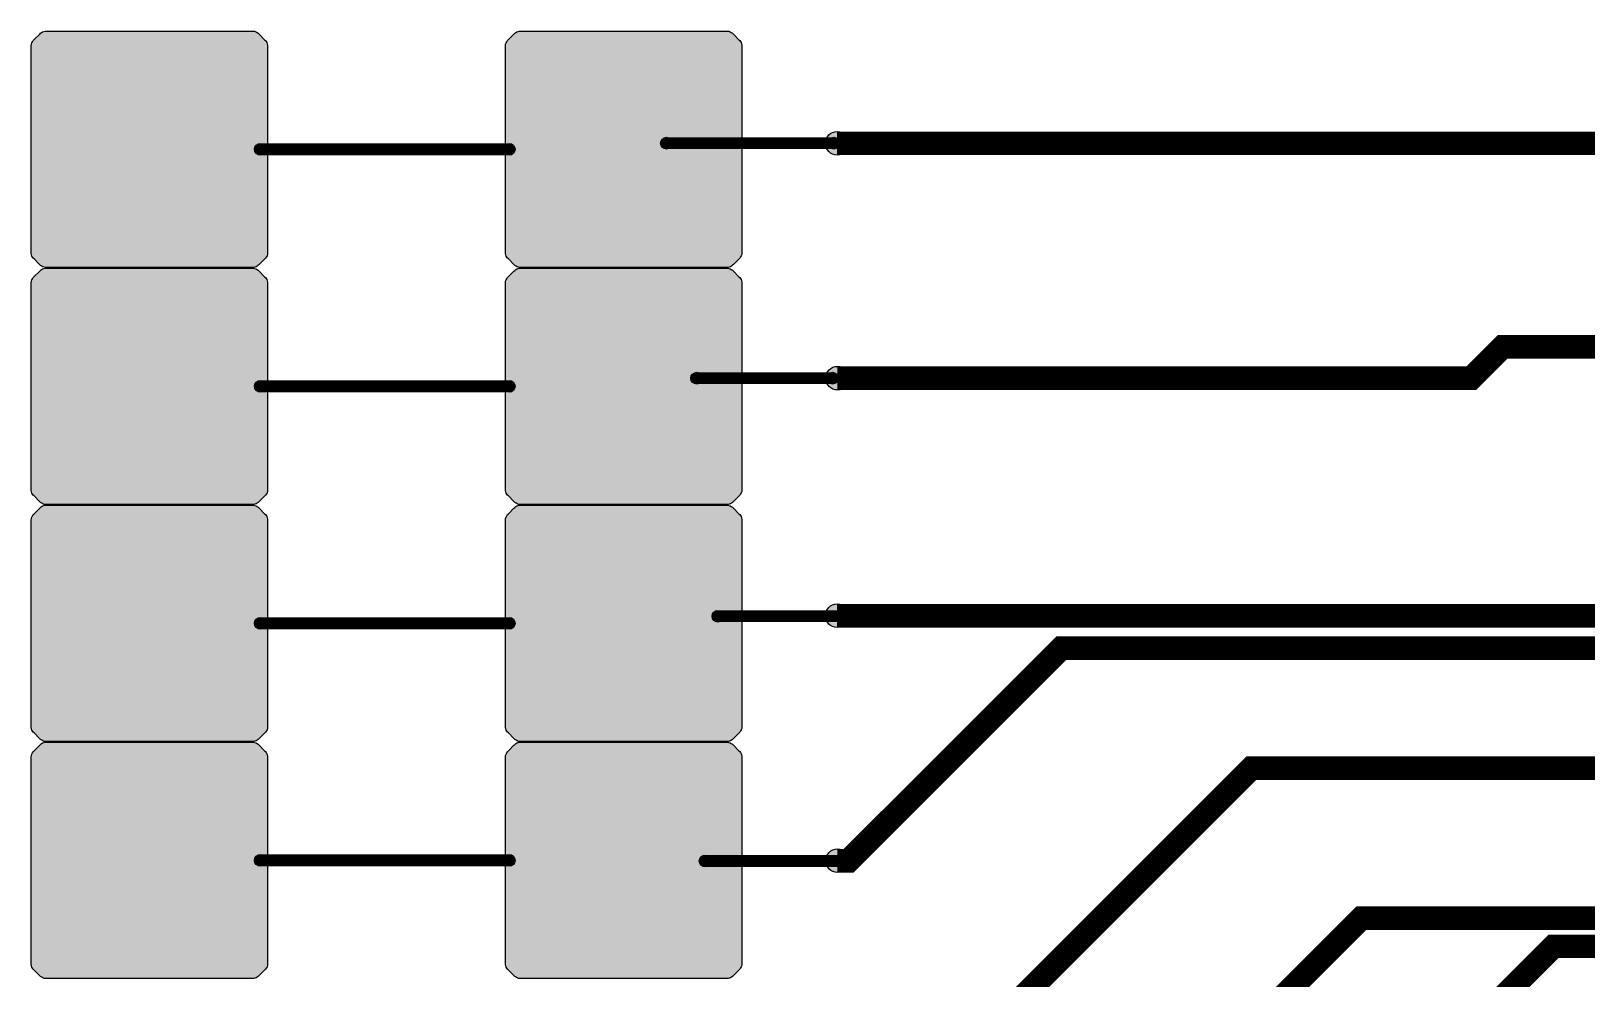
# Model space of a CAD drawing. Extents: x -57500 to 57500, y -57500 to 57500.
# Drawn here: x 3008 to 16195, y -13065 to -5027 of the extents above; entities that cross this region are included whole.
import ezdxf

# ---------------------------------------------------------------- set-up
doc = ezdxf.new("R2010")
doc.units = 0
doc.header["$MEASUREMENT"] = 0
doc.layers.get('0').update_dxf_attribs({"color": 160, "true_color": 0x003fff})
doc.layers.add('Metal1', color=160, linetype='Continuous', true_color=0x003fff)

msp = doc.modelspace()

# ---------------------------------------------------------------- hatches: boundary and pattern name
for points in [[(4986.311, -5100.284), (4993.723, -5107.716), (5000.275, -5115.935), (5005.558, -5125.052), (5009.425, -5134.902), (5011.794, -5145.371), (5012.521, -5156.066), (5012.521, -6897.117), (5012.438, -6908.925), (5010.643, -6920.613), (5006.938, -6931.904), (5001.381, -6942.397), (4994.199, -6951.785), (4985.87, -6960.155), (4939.736, -7006.289), (4932.304, -7013.701), (4924.085, -7020.253), (4914.967, -7025.536), (4905.117, -7029.403), (4894.649, -7031.772), (4883.953, -7032.499), (3142.902, -7032.499), (3131.095, -7032.416), (3119.407, -7030.621), (3108.116, -7026.916), (3097.623, -7021.359), (3088.234, -7014.177), (3079.865, -7005.848), (3033.731, -6959.714), (3026.318, -6952.282), (3019.767, -6944.063), (3014.484, -6934.945), (3010.616, -6925.095), (3008.248, -6914.627), (3007.521, -6903.931), (3007.521, -5162.881), (3007.603, -5151.073), (3009.398, -5139.385), (3013.104, -5128.094), (3018.661, -5117.601), (3025.843, -5108.213), (3034.172, -5099.843), (3080.306, -5053.709), (3087.738, -5046.296), (3095.957, -5039.745), (3105.074, -5034.462), (3114.924, -5030.594), (3125.393, -5028.226), (3136.088, -5027.499), (4877.139, -5027.499), (4888.947, -5027.581), (4900.635, -5029.376), (4911.926, -5033.082), (4922.419, -5038.639), (4931.807, -5045.821), (4940.177, -5054.15)], [(9006.311, -5100.284), (9013.723, -5107.716), (9020.275, -5115.935), (9025.558, -5125.052), (9029.425, -5134.902), (9031.794, -5145.371), (9032.521, -5156.066), (9032.521, -6897.117), (9032.438, -6908.925), (9030.643, -6920.613), (9026.938, -6931.904), (9021.381, -6942.397), (9014.199, -6951.785), (9005.87, -6960.155), (8959.736, -7006.289), (8952.304, -7013.701), (8944.085, -7020.253), (8934.967, -7025.536), (8925.117, -7029.403), (8914.649, -7031.772), (8903.953, -7032.499), (7162.902, -7032.499), (7151.095, -7032.416), (7139.407, -7030.621), (7128.116, -7026.916), (7117.623, -7021.359), (7108.234, -7014.177), (7099.865, -7005.848), (7053.731, -6959.714), (7046.318, -6952.282), (7039.767, -6944.063), (7034.484, -6934.945), (7030.616, -6925.095), (7028.248, -6914.627), (7027.521, -6903.931), (7027.521, -5162.881), (7027.603, -5151.073), (7029.398, -5139.385), (7033.104, -5128.094), (7038.661, -5117.601), (7045.843, -5108.213), (7054.172, -5099.843), (7100.306, -5053.709), (7107.738, -5046.296), (7115.957, -5039.745), (7125.074, -5034.462), (7134.924, -5030.594), (7145.393, -5028.226), (7156.088, -5027.499), (8897.139, -5027.499), (8908.947, -5027.581), (8920.635, -5029.376), (8931.926, -5033.082), (8942.419, -5038.639), (8951.807, -5045.821), (8960.177, -5054.15)], [(4986.311, -7110.284), (4993.723, -7117.716), (5000.275, -7125.935), (5005.558, -7135.052), (5009.425, -7144.902), (5011.794, -7155.371), (5012.521, -7166.066), (5012.521, -8907.117), (5012.438, -8918.925), (5010.643, -8930.613), (5006.938, -8941.904), (5001.381, -8952.397), (4994.199, -8961.785), (4985.87, -8970.155), (4939.736, -9016.289), (4932.304, -9023.701), (4924.085, -9030.253), (4914.967, -9035.536), (4905.117, -9039.403), (4894.649, -9041.772), (4883.953, -9042.499), (3142.902, -9042.499), (3131.095, -9042.416), (3119.407, -9040.621), (3108.116, -9036.916), (3097.623, -9031.359), (3088.234, -9024.177), (3079.865, -9015.848), (3033.731, -8969.714), (3026.318, -8962.282), (3019.767, -8954.063), (3014.484, -8944.945), (3010.616, -8935.095), (3008.248, -8924.627), (3007.521, -8913.931), (3007.521, -7172.881), (3007.603, -7161.073), (3009.398, -7149.385), (3013.104, -7138.094), (3018.661, -7127.601), (3025.843, -7118.213), (3034.172, -7109.843), (3080.306, -7063.709), (3087.738, -7056.296), (3095.957, -7049.745), (3105.074, -7044.462), (3114.924, -7040.594), (3125.393, -7038.226), (3136.088, -7037.499), (4877.139, -7037.499), (4888.947, -7037.581), (4900.635, -7039.376), (4911.926, -7043.082), (4922.419, -7048.639), (4931.807, -7055.821), (4940.177, -7064.15)], [(9006.311, -7110.284), (9013.723, -7117.716), (9020.275, -7125.935), (9025.558, -7135.052), (9029.425, -7144.902), (9031.794, -7155.371), (9032.521, -7166.066), (9032.521, -8907.117), (9032.438, -8918.925), (9030.643, -8930.613), (9026.938, -8941.904), (9021.381, -8952.397), (9014.199, -8961.785), (9005.87, -8970.155), (8959.736, -9016.289), (8952.304, -9023.701), (8944.085, -9030.253), (8934.967, -9035.536), (8925.117, -9039.403), (8914.649, -9041.772), (8903.953, -9042.499), (7162.902, -9042.499), (7151.095, -9042.416), (7139.407, -9040.621), (7128.116, -9036.916), (7117.623, -9031.359), (7108.234, -9024.177), (7099.865, -9015.848), (7053.731, -8969.714), (7046.318, -8962.282), (7039.767, -8954.063), (7034.484, -8944.945), (7030.616, -8935.095), (7028.248, -8924.627), (7027.521, -8913.931), (7027.521, -7172.881), (7027.603, -7161.073), (7029.398, -7149.385), (7033.104, -7138.094), (7038.661, -7127.601), (7045.843, -7118.213), (7054.172, -7109.843), (7100.306, -7063.709), (7107.738, -7056.296), (7115.957, -7049.745), (7125.074, -7044.462), (7134.924, -7040.594), (7145.393, -7038.226), (7156.088, -7037.499), (8897.139, -7037.499), (8908.947, -7037.581), (8920.635, -7039.376), (8931.926, -7043.082), (8942.419, -7048.639), (8951.807, -7055.821), (8960.177, -7064.15)], [(4986.311, -9120.284), (4993.723, -9127.716), (5000.275, -9135.935), (5005.558, -9145.052), (5009.425, -9154.902), (5011.794, -9165.371), (5012.521, -9176.066), (5012.521, -10917.117), (5012.438, -10928.925), (5010.643, -10940.613), (5006.938, -10951.904), (5001.381, -10962.397), (4994.199, -10971.785), (4985.87, -10980.155), (4939.736, -11026.289), (4932.304, -11033.701), (4924.085, -11040.253), (4914.967, -11045.536), (4905.117, -11049.403), (4894.649, -11051.772), (4883.953, -11052.499), (3142.902, -11052.499), (3131.095, -11052.416), (3119.407, -11050.621), (3108.116, -11046.916), (3097.623, -11041.359), (3088.234, -11034.177), (3079.865, -11025.848), (3033.731, -10979.714), (3026.318, -10972.282), (3019.767, -10964.063), (3014.484, -10954.945), (3010.616, -10945.095), (3008.248, -10934.627), (3007.521, -10923.931), (3007.521, -9182.881), (3007.603, -9171.073), (3009.398, -9159.385), (3013.104, -9148.094), (3018.661, -9137.601), (3025.843, -9128.213), (3034.172, -9119.843), (3080.306, -9073.709), (3087.738, -9066.296), (3095.957, -9059.745), (3105.074, -9054.462), (3114.924, -9050.594), (3125.393, -9048.226), (3136.088, -9047.499), (4877.139, -9047.499), (4888.947, -9047.581), (4900.635, -9049.376), (4911.926, -9053.082), (4922.419, -9058.639), (4931.807, -9065.821), (4940.177, -9074.15)], [(9006.311, -9120.284), (9013.723, -9127.716), (9020.275, -9135.935), (9025.558, -9145.052), (9029.425, -9154.902), (9031.794, -9165.371), (9032.521, -9176.066), (9032.521, -10917.117), (9032.438, -10928.925), (9030.643, -10940.613), (9026.938, -10951.904), (9021.381, -10962.397), (9014.199, -10971.785), (9005.87, -10980.155), (8959.736, -11026.289), (8952.304, -11033.701), (8944.085, -11040.253), (8934.967, -11045.536), (8925.117, -11049.403), (8914.649, -11051.772), (8903.953, -11052.499), (7162.902, -11052.499), (7151.095, -11052.416), (7139.407, -11050.621), (7128.116, -11046.916), (7117.623, -11041.359), (7108.234, -11034.177), (7099.865, -11025.848), (7053.731, -10979.714), (7046.318, -10972.282), (7039.767, -10964.063), (7034.484, -10954.945), (7030.616, -10945.095), (7028.248, -10934.627), (7027.521, -10923.931), (7027.521, -9182.881), (7027.603, -9171.073), (7029.398, -9159.385), (7033.104, -9148.094), (7038.661, -9137.601), (7045.843, -9128.213), (7054.172, -9119.843), (7100.306, -9073.709), (7107.738, -9066.296), (7115.957, -9059.745), (7125.074, -9054.462), (7134.924, -9050.594), (7145.393, -9048.226), (7156.088, -9047.499), (8897.139, -9047.499), (8908.947, -9047.581), (8920.635, -9049.376), (8931.926, -9053.082), (8942.419, -9058.639), (8951.807, -9065.821), (8960.177, -9074.15)], [(4986.311, -11130.284), (4993.723, -11137.716), (5000.275, -11145.935), (5005.558, -11155.052), (5009.425, -11164.902), (5011.794, -11175.371), (5012.521, -11186.066), (5012.521, -12927.117), (5012.438, -12938.925), (5010.643, -12950.613), (5006.938, -12961.904), (5001.381, -12972.397), (4994.199, -12981.785), (4985.87, -12990.155), (4939.736, -13036.289), (4932.304, -13043.701), (4924.085, -13050.253), (4914.967, -13055.536), (4905.117, -13059.403), (4894.649, -13061.772), (4883.953, -13062.499), (3142.902, -13062.499), (3131.095, -13062.416), (3119.407, -13060.621), (3108.116, -13056.916), (3097.623, -13051.359), (3088.234, -13044.177), (3079.865, -13035.848), (3033.731, -12989.714), (3026.318, -12982.282), (3019.767, -12974.063), (3014.484, -12964.945), (3010.616, -12955.095), (3008.248, -12944.627), (3007.521, -12933.931), (3007.521, -11192.881), (3007.603, -11181.073), (3009.398, -11169.385), (3013.104, -11158.094), (3018.661, -11147.601), (3025.843, -11138.213), (3034.172, -11129.843), (3080.306, -11083.709), (3087.738, -11076.296), (3095.957, -11069.745), (3105.074, -11064.462), (3114.924, -11060.594), (3125.393, -11058.226), (3136.088, -11057.499), (4877.139, -11057.499), (4888.947, -11057.581), (4900.635, -11059.376), (4911.926, -11063.082), (4922.419, -11068.639), (4931.807, -11075.821), (4940.177, -11084.15)], [(9006.311, -11130.284), (9013.723, -11137.716), (9020.275, -11145.935), (9025.558, -11155.052), (9029.425, -11164.902), (9031.794, -11175.371), (9032.521, -11186.066), (9032.521, -12927.117), (9032.438, -12938.925), (9030.643, -12950.613), (9026.938, -12961.904), (9021.381, -12972.397), (9014.199, -12981.785), (9005.87, -12990.155), (8959.736, -13036.289), (8952.304, -13043.701), (8944.085, -13050.253), (8934.967, -13055.536), (8925.117, -13059.403), (8914.649, -13061.772), (8903.953, -13062.499), (7162.902, -13062.499), (7151.095, -13062.416), (7139.407, -13060.621), (7128.116, -13056.916), (7117.623, -13051.359), (7108.234, -13044.177), (7099.865, -13035.848), (7053.731, -12989.714), (7046.318, -12982.282), (7039.767, -12974.063), (7034.484, -12964.945), (7030.616, -12955.095), (7028.248, -12944.627), (7027.521, -12933.931), (7027.521, -11192.881), (7027.603, -11181.073), (7029.398, -11169.385), (7033.104, -11158.094), (7038.661, -11147.601), (7045.843, -11138.213), (7054.172, -11129.843), (7100.306, -11083.709), (7107.738, -11076.296), (7115.957, -11069.745), (7125.074, -11064.462), (7134.924, -11060.594), (7145.393, -11058.226), (7156.088, -11057.499), (8897.139, -11057.499), (8908.947, -11057.581), (8920.635, -11059.376), (8931.926, -11063.082), (8942.419, -11068.639), (8951.807, -11075.821), (8960.177, -11084.15)]]:
    msp.add_hatch(color=5).paths.add_polyline_path(points, flags=0)
h = msp.add_hatch(color=5)
edge = h.paths.add_edge_path(flags=0)
edge.add_arc((8393.35, -5977.95), 50, 0, 360)
h = msp.add_hatch(color=5)
edge = h.paths.add_edge_path(flags=0)
edge.add_arc((9839.7, -5979.1), 100, 0, 360)
h = msp.add_hatch(color=5)
edge = h.paths.add_edge_path(flags=0)
edge.add_arc((9810.55, -5977.95), 50, 0, 360)
h = msp.add_hatch(color=5)
edge = h.paths.add_edge_path(flags=0)
edge.add_arc((4950.95, -6030), 50, 0, 360)
h = msp.add_hatch(color=5)
edge = h.paths.add_edge_path(flags=0)
edge.add_arc((7059.7, -6030), 50, 0, 360)
h = msp.add_hatch(color=5)
edge = h.paths.add_edge_path(flags=0)
edge.add_arc((9842.35, -7970.8), 100, 0, 360)
h = msp.add_hatch(color=5)
edge = h.paths.add_edge_path(flags=0)
edge.add_arc((4950.95, -8040), 50, 0, 360)
h = msp.add_hatch(color=5)
edge = h.paths.add_edge_path(flags=0)
edge.add_arc((7059.7, -8040), 50, 0, 360)
h = msp.add_hatch(color=5)
edge = h.paths.add_edge_path(flags=0)
edge.add_arc((8648.9, -7971.2), 50, 0, 360)
h = msp.add_hatch(color=5)
edge = h.paths.add_edge_path(flags=0)
edge.add_arc((9800.5, -7971.2), 50, 0, 360)
h = msp.add_hatch(color=5)
edge = h.paths.add_edge_path(flags=0)
edge.add_arc((9839.7, -9985.1), 100, 0, 360)
h = msp.add_hatch(color=5)
edge = h.paths.add_edge_path(flags=0)
edge.add_arc((4950.95, -10050), 50, 0, 360)
h = msp.add_hatch(color=5)
edge = h.paths.add_edge_path(flags=0)
edge.add_arc((7059.7, -10050), 50, 0, 360)
h = msp.add_hatch(color=5)
edge = h.paths.add_edge_path(flags=0)
edge.add_arc((8829.1, -9989.5), 50, 0, 360)
h = msp.add_hatch(color=5)
edge = h.paths.add_edge_path(flags=0)
edge.add_arc((9866.75, -9989.5), 50, 0, 360)
h = msp.add_hatch(color=5)
edge = h.paths.add_edge_path(flags=0)
edge.add_arc((9842.35, -12062.95), 100, 0, 360)
h = msp.add_hatch(color=5)
edge = h.paths.add_edge_path(flags=0)
edge.add_arc((4950.95, -12060), 50, 0, 360)
h = msp.add_hatch(color=5)
edge = h.paths.add_edge_path(flags=0)
edge.add_arc((7059.7, -12060), 50, 0, 360)
h = msp.add_hatch(color=5)
edge = h.paths.add_edge_path(flags=0)
edge.add_arc((8721.25, -12065), 50, 0, 360)
h = msp.add_hatch(color=5)
edge = h.paths.add_edge_path(flags=0)
edge.add_arc((9879.45, -12065), 50, 0, 360)

# ---------------------------------------------------------------- linework, layer by layer
at = {"layer": 'Metal1'}
for points in [[(4986.311, -5100.284), (4993.723, -5107.716), (5000.275, -5115.935), (5005.558, -5125.052), (5009.425, -5134.902), (5011.794, -5145.371), (5012.521, -5156.066), (5012.521, -6897.117), (5012.438, -6908.925), (5010.643, -6920.613), (5006.938, -6931.904), (5001.381, -6942.397), (4994.199, -6951.785), (4985.87, -6960.155), (4939.736, -7006.289), (4932.304, -7013.701), (4924.085, -7020.253), (4914.967, -7025.536), (4905.117, -7029.403), (4894.649, -7031.772), (4883.953, -7032.499), (3142.902, -7032.499), (3131.095, -7032.416), (3119.407, -7030.621), (3108.116, -7026.916), (3097.623, -7021.359), (3088.234, -7014.177), (3079.865, -7005.848), (3033.731, -6959.714), (3026.318, -6952.282), (3019.767, -6944.063), (3014.484, -6934.945), (3010.616, -6925.095), (3008.248, -6914.627), (3007.521, -6903.931), (3007.521, -5162.881), (3007.603, -5151.073), (3009.398, -5139.385), (3013.104, -5128.094), (3018.661, -5117.601), (3025.843, -5108.213), (3034.172, -5099.843), (3080.306, -5053.709), (3087.738, -5046.296), (3095.957, -5039.745), (3105.074, -5034.462), (3114.924, -5030.594), (3125.393, -5028.226), (3136.088, -5027.499), (4877.139, -5027.499), (4888.947, -5027.581), (4900.635, -5029.376), (4911.926, -5033.082), (4922.419, -5038.639), (4931.807, -5045.821), (4940.177, -5054.15)], [(9006.311, -5100.284), (9013.723, -5107.716), (9020.275, -5115.935), (9025.558, -5125.052), (9029.425, -5134.902), (9031.794, -5145.371), (9032.521, -5156.066), (9032.521, -6897.117), (9032.438, -6908.925), (9030.643, -6920.613), (9026.938, -6931.904), (9021.381, -6942.397), (9014.199, -6951.785), (9005.87, -6960.155), (8959.736, -7006.289), (8952.304, -7013.701), (8944.085, -7020.253), (8934.967, -7025.536), (8925.117, -7029.403), (8914.649, -7031.772), (8903.953, -7032.499), (7162.902, -7032.499), (7151.095, -7032.416), (7139.407, -7030.621), (7128.116, -7026.916), (7117.623, -7021.359), (7108.234, -7014.177), (7099.865, -7005.848), (7053.731, -6959.714), (7046.318, -6952.282), (7039.767, -6944.063), (7034.484, -6934.945), (7030.616, -6925.095), (7028.248, -6914.627), (7027.521, -6903.931), (7027.521, -5162.881), (7027.603, -5151.073), (7029.398, -5139.385), (7033.104, -5128.094), (7038.661, -5117.601), (7045.843, -5108.213), (7054.172, -5099.843), (7100.306, -5053.709), (7107.738, -5046.296), (7115.957, -5039.745), (7125.074, -5034.462), (7134.924, -5030.594), (7145.393, -5028.226), (7156.088, -5027.499), (8897.139, -5027.499), (8908.947, -5027.581), (8920.635, -5029.376), (8931.926, -5033.082), (8942.419, -5038.639), (8951.807, -5045.821), (8960.177, -5054.15)], [(4986.311, -7110.284), (4993.723, -7117.716), (5000.275, -7125.935), (5005.558, -7135.052), (5009.425, -7144.902), (5011.794, -7155.371), (5012.521, -7166.066), (5012.521, -8907.117), (5012.438, -8918.925), (5010.643, -8930.613), (5006.938, -8941.904), (5001.381, -8952.397), (4994.199, -8961.785), (4985.87, -8970.155), (4939.736, -9016.289), (4932.304, -9023.701), (4924.085, -9030.253), (4914.967, -9035.536), (4905.117, -9039.403), (4894.649, -9041.772), (4883.953, -9042.499), (3142.902, -9042.499), (3131.095, -9042.416), (3119.407, -9040.621), (3108.116, -9036.916), (3097.623, -9031.359), (3088.234, -9024.177), (3079.865, -9015.848), (3033.731, -8969.714), (3026.318, -8962.282), (3019.767, -8954.063), (3014.484, -8944.945), (3010.616, -8935.095), (3008.248, -8924.627), (3007.521, -8913.931), (3007.521, -7172.881), (3007.603, -7161.073), (3009.398, -7149.385), (3013.104, -7138.094), (3018.661, -7127.601), (3025.843, -7118.213), (3034.172, -7109.843), (3080.306, -7063.709), (3087.738, -7056.296), (3095.957, -7049.745), (3105.074, -7044.462), (3114.924, -7040.594), (3125.393, -7038.226), (3136.088, -7037.499), (4877.139, -7037.499), (4888.947, -7037.581), (4900.635, -7039.376), (4911.926, -7043.082), (4922.419, -7048.639), (4931.807, -7055.821), (4940.177, -7064.15)], [(9006.311, -7110.284), (9013.723, -7117.716), (9020.275, -7125.935), (9025.558, -7135.052), (9029.425, -7144.902), (9031.794, -7155.371), (9032.521, -7166.066), (9032.521, -8907.117), (9032.438, -8918.925), (9030.643, -8930.613), (9026.938, -8941.904), (9021.381, -8952.397), (9014.199, -8961.785), (9005.87, -8970.155), (8959.736, -9016.289), (8952.304, -9023.701), (8944.085, -9030.253), (8934.967, -9035.536), (8925.117, -9039.403), (8914.649, -9041.772), (8903.953, -9042.499), (7162.902, -9042.499), (7151.095, -9042.416), (7139.407, -9040.621), (7128.116, -9036.916), (7117.623, -9031.359), (7108.234, -9024.177), (7099.865, -9015.848), (7053.731, -8969.714), (7046.318, -8962.282), (7039.767, -8954.063), (7034.484, -8944.945), (7030.616, -8935.095), (7028.248, -8924.627), (7027.521, -8913.931), (7027.521, -7172.881), (7027.603, -7161.073), (7029.398, -7149.385), (7033.104, -7138.094), (7038.661, -7127.601), (7045.843, -7118.213), (7054.172, -7109.843), (7100.306, -7063.709), (7107.738, -7056.296), (7115.957, -7049.745), (7125.074, -7044.462), (7134.924, -7040.594), (7145.393, -7038.226), (7156.088, -7037.499), (8897.139, -7037.499), (8908.947, -7037.581), (8920.635, -7039.376), (8931.926, -7043.082), (8942.419, -7048.639), (8951.807, -7055.821), (8960.177, -7064.15)], [(4986.311, -9120.284), (4993.723, -9127.716), (5000.275, -9135.935), (5005.558, -9145.052), (5009.425, -9154.902), (5011.794, -9165.371), (5012.521, -9176.066), (5012.521, -10917.117), (5012.438, -10928.925), (5010.643, -10940.613), (5006.938, -10951.904), (5001.381, -10962.397), (4994.199, -10971.785), (4985.87, -10980.155), (4939.736, -11026.289), (4932.304, -11033.701), (4924.085, -11040.253), (4914.967, -11045.536), (4905.117, -11049.403), (4894.649, -11051.772), (4883.953, -11052.499), (3142.902, -11052.499), (3131.095, -11052.416), (3119.407, -11050.621), (3108.116, -11046.916), (3097.623, -11041.359), (3088.234, -11034.177), (3079.865, -11025.848), (3033.731, -10979.714), (3026.318, -10972.282), (3019.767, -10964.063), (3014.484, -10954.945), (3010.616, -10945.095), (3008.248, -10934.627), (3007.521, -10923.931), (3007.521, -9182.881), (3007.603, -9171.073), (3009.398, -9159.385), (3013.104, -9148.094), (3018.661, -9137.601), (3025.843, -9128.213), (3034.172, -9119.843), (3080.306, -9073.709), (3087.738, -9066.296), (3095.957, -9059.745), (3105.074, -9054.462), (3114.924, -9050.594), (3125.393, -9048.226), (3136.088, -9047.499), (4877.139, -9047.499), (4888.947, -9047.581), (4900.635, -9049.376), (4911.926, -9053.082), (4922.419, -9058.639), (4931.807, -9065.821), (4940.177, -9074.15)], [(9006.311, -9120.284), (9013.723, -9127.716), (9020.275, -9135.935), (9025.558, -9145.052), (9029.425, -9154.902), (9031.794, -9165.371), (9032.521, -9176.066), (9032.521, -10917.117), (9032.438, -10928.925), (9030.643, -10940.613), (9026.938, -10951.904), (9021.381, -10962.397), (9014.199, -10971.785), (9005.87, -10980.155), (8959.736, -11026.289), (8952.304, -11033.701), (8944.085, -11040.253), (8934.967, -11045.536), (8925.117, -11049.403), (8914.649, -11051.772), (8903.953, -11052.499), (7162.902, -11052.499), (7151.095, -11052.416), (7139.407, -11050.621), (7128.116, -11046.916), (7117.623, -11041.359), (7108.234, -11034.177), (7099.865, -11025.848), (7053.731, -10979.714), (7046.318, -10972.282), (7039.767, -10964.063), (7034.484, -10954.945), (7030.616, -10945.095), (7028.248, -10934.627), (7027.521, -10923.931), (7027.521, -9182.881), (7027.603, -9171.073), (7029.398, -9159.385), (7033.104, -9148.094), (7038.661, -9137.601), (7045.843, -9128.213), (7054.172, -9119.843), (7100.306, -9073.709), (7107.738, -9066.296), (7115.957, -9059.745), (7125.074, -9054.462), (7134.924, -9050.594), (7145.393, -9048.226), (7156.088, -9047.499), (8897.139, -9047.499), (8908.947, -9047.581), (8920.635, -9049.376), (8931.926, -9053.082), (8942.419, -9058.639), (8951.807, -9065.821), (8960.177, -9074.15)], [(4986.311, -11130.284), (4993.723, -11137.716), (5000.275, -11145.935), (5005.558, -11155.052), (5009.425, -11164.902), (5011.794, -11175.371), (5012.521, -11186.066), (5012.521, -12927.117), (5012.438, -12938.925), (5010.643, -12950.613), (5006.938, -12961.904), (5001.381, -12972.397), (4994.199, -12981.785), (4985.87, -12990.155), (4939.736, -13036.289), (4932.304, -13043.701), (4924.085, -13050.253), (4914.967, -13055.536), (4905.117, -13059.403), (4894.649, -13061.772), (4883.953, -13062.499), (3142.902, -13062.499), (3131.095, -13062.416), (3119.407, -13060.621), (3108.116, -13056.916), (3097.623, -13051.359), (3088.234, -13044.177), (3079.865, -13035.848), (3033.731, -12989.714), (3026.318, -12982.282), (3019.767, -12974.063), (3014.484, -12964.945), (3010.616, -12955.095), (3008.248, -12944.627), (3007.521, -12933.931), (3007.521, -11192.881), (3007.603, -11181.073), (3009.398, -11169.385), (3013.104, -11158.094), (3018.661, -11147.601), (3025.843, -11138.213), (3034.172, -11129.843), (3080.306, -11083.709), (3087.738, -11076.296), (3095.957, -11069.745), (3105.074, -11064.462), (3114.924, -11060.594), (3125.393, -11058.226), (3136.088, -11057.499), (4877.139, -11057.499), (4888.947, -11057.581), (4900.635, -11059.376), (4911.926, -11063.082), (4922.419, -11068.639), (4931.807, -11075.821), (4940.177, -11084.15)], [(9006.311, -11130.284), (9013.723, -11137.716), (9020.275, -11145.935), (9025.558, -11155.052), (9029.425, -11164.902), (9031.794, -11175.371), (9032.521, -11186.066), (9032.521, -12927.117), (9032.438, -12938.925), (9030.643, -12950.613), (9026.938, -12961.904), (9021.381, -12972.397), (9014.199, -12981.785), (9005.87, -12990.155), (8959.736, -13036.289), (8952.304, -13043.701), (8944.085, -13050.253), (8934.967, -13055.536), (8925.117, -13059.403), (8914.649, -13061.772), (8903.953, -13062.499), (7162.902, -13062.499), (7151.095, -13062.416), (7139.407, -13060.621), (7128.116, -13056.916), (7117.623, -13051.359), (7108.234, -13044.177), (7099.865, -13035.848), (7053.731, -12989.714), (7046.318, -12982.282), (7039.767, -12974.063), (7034.484, -12964.945), (7030.616, -12955.095), (7028.248, -12944.627), (7027.521, -12933.931), (7027.521, -11192.881), (7027.603, -11181.073), (7029.398, -11169.385), (7033.104, -11158.094), (7038.661, -11147.601), (7045.843, -11138.213), (7054.172, -11129.843), (7100.306, -11083.709), (7107.738, -11076.296), (7115.957, -11069.745), (7125.074, -11064.462), (7134.924, -11060.594), (7145.393, -11058.226), (7156.088, -11057.499), (8897.139, -11057.499), (8908.947, -11057.581), (8920.635, -11059.376), (8931.926, -11063.082), (8942.419, -11068.639), (8951.807, -11075.821), (8960.177, -11084.15)]]:
    msp.add_lwpolyline(points, close=True, dxfattribs=at)
for points, const_width in [([(9810.55, -5977.95), (8393.35, -5977.95)], 100), ([(29722.05, -8469.8), (29722.05, -8109.35), (29065.35, -7452.65), (22248.65, -7452.65), (20775.1, -5979.1), (9839.7, -5979.1)], 200), ([(7059.7, -6030), (4950.95, -6030)], 100), ([(27217, -8628.1), (27217, -8076.85), (26845.95, -7705.8), (15481.2, -7705.8), (15216.2, -7970.8), (9842.35, -7970.8)], 200), ([(7059.7, -8040), (4950.95, -8040)], 100), ([(8648.9, -7971.2), (9800.5, -7971.2)], 100), ([(29803.75, -11108.85), (29803.75, -10578.8), (29210.05, -9985.1), (9839.7, -9985.1)], 200), ([(7059.7, -10050), (4950.95, -10050)], 100), ([(8829.1, -9989.5), (9866.75, -9989.5)], 100), ([(27429.05, -10960.4), (26729.35, -10260.7), (11738.9, -10260.7), (9936.65, -12062.95), (9842.35, -12062.95)], 200), ([(24821.1, -11278.45), (13350.35, -11278.45), (10593.95, -14034.85), (9842.35, -14034.85)], 200), ([(7059.7, -12060), (4950.95, -12060)], 100), ([(8721.25, -12065), (9879.45, -12065)], 100), ([(29612.9, -13695.6), (29612.9, -12911.05), (29252.5, -12550.65), (14283.25, -12550.65), (10827.2, -16006.7), (9842.35, -16006.7)], 200), ([(27450.25, -13780.4), (27450.25, -13525.95), (26713.4, -12789.1), (15910.6, -12789.1), (10636.35, -18063.35), (9839.7, -18063.35)], 200)]:
    msp.add_lwpolyline(points, dxfattribs=dict(at, const_width=const_width))
for centre, radius in [((8393.35, -5977.95), 50), ((9839.7, -5979.1), 100), ((9810.55, -5977.95), 50), ((4950.95, -6030), 50), ((7059.7, -6030), 50), ((9842.35, -7970.8), 100), ((4950.95, -8040), 50), ((7059.7, -8040), 50), ((8648.9, -7971.2), 50), ((9800.5, -7971.2), 50), ((9839.7, -9985.1), 100), ((4950.95, -10050), 50), ((7059.7, -10050), 50), ((8829.1, -9989.5), 50), ((9866.75, -9989.5), 50), ((9842.35, -12062.95), 100), ((4950.95, -12060), 50), ((7059.7, -12060), 50), ((8721.25, -12065), 50), ((9879.45, -12065), 50)]:
    msp.add_circle(centre, radius, dxfattribs=at)

doc.saveas('drawing.dxf')
